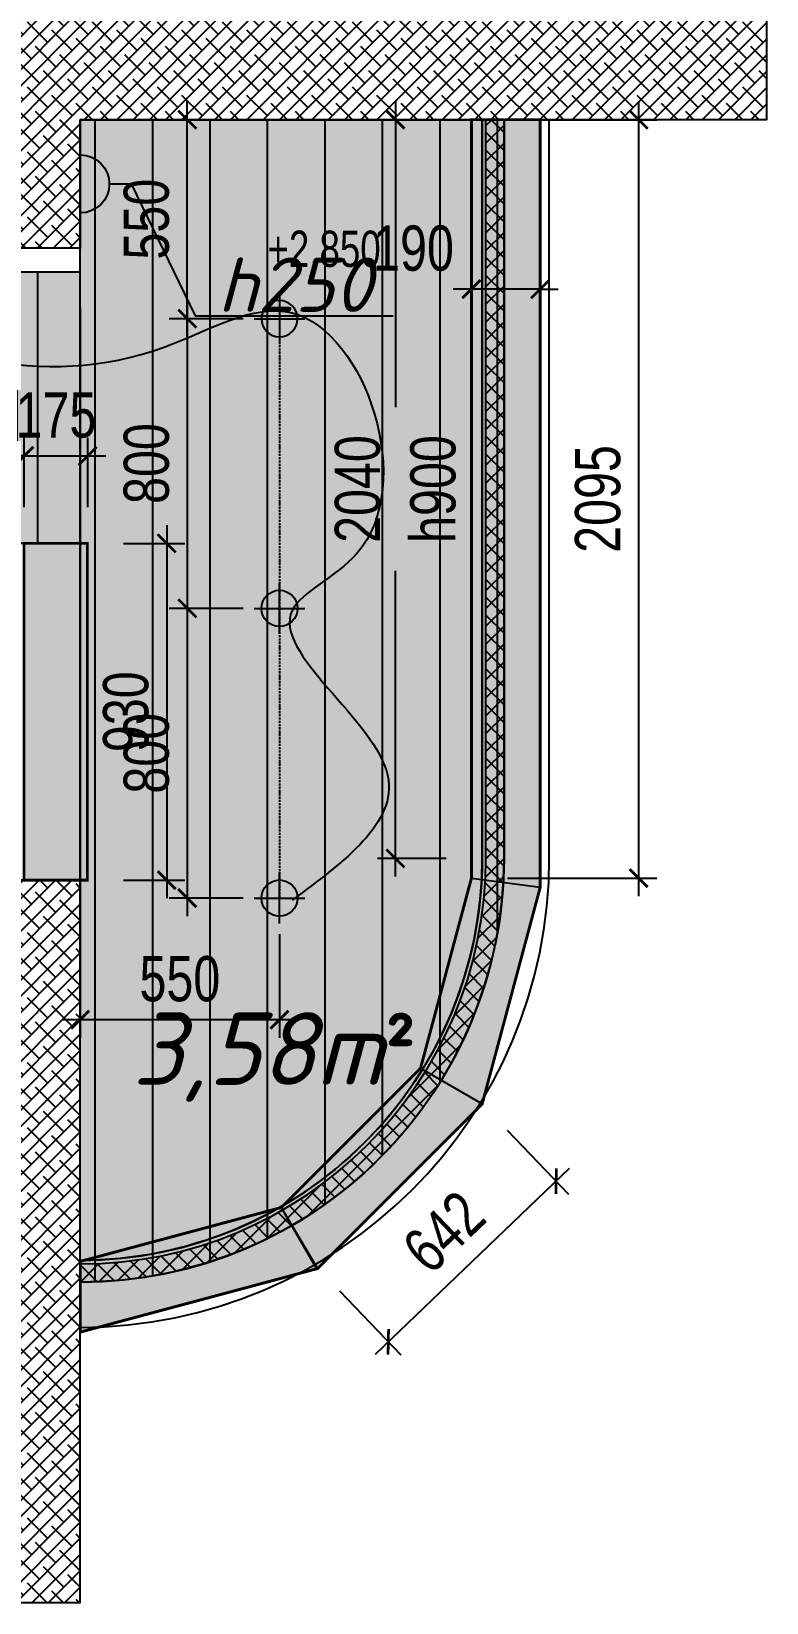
# Model space of a CAD drawing. Header units: metres. Extents: x -577923 to -19598, y 119734 to 247764.
# Drawn here: x -540402 to -538372, y 183568 to 187907 of the extents above; entities that cross this region are included whole.
import ezdxf
from ezdxf.enums import TextEntityAlignment as Align

# ---------------------------------------------------------------- set-up
doc = ezdxf.new("R2010")
doc.units = ezdxf.units.M
doc.linetypes.add('ACAD_ISO10W100', pattern=[18, 12, -3, 0, -3])
for name, color, linetype in [('ceiling', 232, 'Continuous'), ('ceiling dim', 4, 'Continuous'), ('dim', 4, 'Continuous'), ('electricity', 61, 'Continuous'), ('floor', 172, 'Continuous'), ('floor hatch', 252, 'Continuous'), ('Gypsum_wall', 3, 'Continuous'), ('light', 230, 'Continuous'), ('Marks ceiling', 4, 'Continuous'), ('socket', 61, 'Continuous'), ('wall', 5, 'Continuous'), ('windows', 7, 'Continuous')]:
    doc.layers.add(name, color=color, linetype=linetype)
doc.styles.add('ISO', font='isocpeui.ttf')
doc.styles.add('KOTE', font='romrust.shx', dxfattribs={"width": 0.8})
doc.dimstyles.new('ayala 50', dxfattribs={"dimscale": 50, "dimtxt": 2.5, "dimasz": 1, "dimexe": 1, "dimexo": 2, "dimgap": 1, "dimtad": 1, "dimdec": 0, "dimzin": 9, "dimdsep": 46, "dimtxsty": 'KOTE', "dimblk": 'ARCHTICK', "dimcen": 0, "dimdle": 1, "dimclrd": 4, "dimclre": 4, "dimclrt": 3, "dimadec": 0, "dimazin": 0, "dimtfac": 0.666667, "dimtdec": 0, "dimtix": 1, "dimtmove": 2, "dimatfit": 0, "dimfxl": 1, "dimtvp": 1, "dimtolj": 1, "dimarcsym": 0})
pattern_1 = [(45, (-156159.57, 62444.687), (-22.4506403, 22.4506403), []), (135, (-156159.57, 62444.687), (-67.351921, 22.4506403), [79.375, -47.625])]

# ---------------------------------------------------------------- blocks, each defined once
blk = doc.blocks.new('socket 1')
at = {"color": 0}
blk.add_lwpolyline([(0, 40), (0, 70)], dxfattribs=at)
blk.add_lwpolyline([(-40, 0), (40, 0, 1)], format="xyb", close=True, dxfattribs=at)
blk = doc.blocks.new('downlight')
at = {"color": 0}
for p, q in [((0, 10.5), (0, -10.5)), ((-10.5, 0), (10.5, 0))]:
    blk.add_line(p, q, dxfattribs=at)
blk.add_circle((0, 0), 7.5, dxfattribs=at)
blk = doc.blocks.new('_ArchTick')
at = {"color": 0, "linetype": 'ByBlock', "const_width": 0.15}
blk.add_lwpolyline([(-0.5, -0.5), (0.5, 0.5)], dxfattribs=at)
blk = doc.blocks.new('*D753')
at = {"layer": 'Defpoints', "color": 0, "linetype": 'ByBlock', "transparency": 16777216}
for p in [(-539157.2, 187663.3), (-539397, 185623.3), (-539157.2, 185623.3)]:
    blk.add_point(p, dxfattribs=at)
at = {"layer": 'dim', "color": 4, "linetype": 'ByBlock', "lineweight": -2, "transparency": 16777216}
for p, q in [((-539397, 187713.3), (-539397, 186869.5)), ((-539257.2, 187663.3), (-539447, 187663.3)), ((-539397, 185573.3), (-539397, 186417.1)), ((-539257.2, 185623.3), (-539447, 185623.3))]:
    blk.add_line(p, q, dxfattribs=at)
at = {"layer": 'dim', "color": 4, "linetype": 'ByBlock', "lineweight": -2, "transparency": 16777216, "xscale": 50, "yscale": 50, "zscale": 50}
for p, rotation in [((-539397, 187663.3), 90), ((-539397, 185623.3), 270)]:
    blk.add_blockref('_ArchTick', p, dxfattribs=dict(at, rotation=rotation))
at = {"layer": 'dim', "color": 3, "linetype": 'ByBlock', "transparency": 16777216, "insert": (-539397, 186643.3), "char_height": 125, "attachment_point": 5, "rotation": 90, "style": 'KOTE'}
blk.add_mtext('\\A1;2040\\Ph900', dxfattribs=at)
blk = doc.blocks.new('*D773')
at = {"layer": 'ceiling dim', "color": 4, "linetype": 'ByBlock', "lineweight": -2, "transparency": 16777216}
for p, q in [((-539971.7, 187163.7), (-539971.7, 186263.7)), ((-539817.2, 187113.7), (-540021.7, 187113.7)), ((-539817.2, 186313.7), (-540021.7, 186313.7))]:
    blk.add_line(p, q, dxfattribs=at)
at = {"layer": 'Defpoints', "color": 0, "linetype": 'ByBlock', "transparency": 16777216}
for p in [(-539717.2, 187113.7), (-539971.7, 186313.7), (-539717.2, 186313.7)]:
    blk.add_point(p, dxfattribs=at)
at = {"layer": 'ceiling dim', "color": 4, "linetype": 'ByBlock', "lineweight": -2, "transparency": 16777216, "xscale": 50, "yscale": 50, "zscale": 50}
for p, rotation in [((-539971.7, 187113.7), 90), ((-539971.7, 186313.7), 270)]:
    blk.add_blockref('_ArchTick', p, dxfattribs=dict(at, rotation=rotation))
at = {"layer": 'ceiling dim', "color": 3, "linetype": 'ByBlock', "transparency": 16777216, "insert": (-540084.2, 186713.7), "char_height": 125, "attachment_point": 5, "rotation": 90, "style": 'KOTE'}
blk.add_mtext('\\A1;800', dxfattribs=at)
blk = doc.blocks.new('*D774')
at = {"layer": 'ceiling dim', "color": 4, "linetype": 'ByBlock', "lineweight": -2, "transparency": 16777216}
for p, q in [((-539971.7, 186363.7), (-539971.7, 185463.7)), ((-539817.2, 186313.7), (-540021.7, 186313.7)), ((-539817.2, 185513.7), (-540021.7, 185513.7))]:
    blk.add_line(p, q, dxfattribs=at)
at = {"layer": 'Defpoints', "color": 0, "linetype": 'ByBlock', "transparency": 16777216}
for p in [(-539717.2, 186313.7), (-539971.7, 185513.7), (-539717.2, 185513.7)]:
    blk.add_point(p, dxfattribs=at)
at = {"layer": 'ceiling dim', "color": 4, "linetype": 'ByBlock', "lineweight": -2, "transparency": 16777216, "xscale": 50, "yscale": 50, "zscale": 50}
for p, rotation in [((-539971.7, 186313.7), 90), ((-539971.7, 185513.7), 270)]:
    blk.add_blockref('_ArchTick', p, dxfattribs=dict(at, rotation=rotation))
at = {"layer": 'ceiling dim', "color": 3, "linetype": 'ByBlock', "transparency": 16777216, "insert": (-540084.2, 185913.7), "char_height": 125, "attachment_point": 5, "rotation": 90, "style": 'KOTE'}
blk.add_mtext('\\A1;800', dxfattribs=at)
blk = doc.blocks.new('*D775')
at = {"layer": 'ceiling dim', "color": 4, "linetype": 'ByBlock', "lineweight": -2, "transparency": 16777216}
for p, q in [((-539971.7, 187063.7), (-539971.7, 187713.3)), ((-539886.8, 187663.3), (-540021.7, 187663.3)), ((-539817.2, 187113.7), (-540021.7, 187113.7))]:
    blk.add_line(p, q, dxfattribs=at)
at = {"layer": 'Defpoints', "color": 0, "linetype": 'ByBlock', "transparency": 16777216}
for p in [(-539971.7, 187663.3), (-539786.8, 187663.3), (-539717.2, 187113.7)]:
    blk.add_point(p, dxfattribs=at)
at = {"layer": 'ceiling dim', "color": 4, "linetype": 'ByBlock', "lineweight": -2, "transparency": 16777216, "xscale": 50, "yscale": 50, "zscale": 50}
for p, rotation in [((-539971.7, 187663.3), 90), ((-539971.7, 187113.7), 270)]:
    blk.add_blockref('_ArchTick', p, dxfattribs=dict(at, rotation=rotation))
at = {"layer": 'ceiling dim', "color": 3, "linetype": 'ByBlock', "transparency": 16777216, "insert": (-540084.2, 187388.5), "char_height": 125, "attachment_point": 5, "rotation": 90, "style": 'KOTE'}
blk.add_mtext('\\A1;550', dxfattribs=at)
blk = doc.blocks.new('*D776')
at = {"layer": 'ceiling dim', "color": 4, "linetype": 'ByBlock', "lineweight": -2, "transparency": 16777216}
for p, q in [((-540267.5, 187143.3), (-540267.5, 185127.9)), ((-539717.2, 185413.7), (-539717.2, 185127.9)), ((-539667.2, 185177.9), (-540317.5, 185177.9))]:
    blk.add_line(p, q, dxfattribs=at)
at = {"layer": 'Defpoints', "color": 0, "linetype": 'ByBlock', "transparency": 16777216}
for p in [(-540267.5, 187243.3), (-539717.2, 185513.7), (-540267.5, 185177.9)]:
    blk.add_point(p, dxfattribs=at)
at = {"layer": 'ceiling dim', "color": 4, "linetype": 'ByBlock', "lineweight": -2, "transparency": 16777216, "xscale": 50, "yscale": 50, "zscale": 50, "rotation": 180}
blk.add_blockref('_ArchTick', (-540267.5, 185177.9), dxfattribs=at)
at = {"layer": 'ceiling dim', "color": 4, "linetype": 'ByBlock', "lineweight": -2, "transparency": 16777216, "xscale": 50, "yscale": 50, "zscale": 50}
blk.add_blockref('_ArchTick', (-539717.2, 185177.9), dxfattribs=at)
at = {"layer": 'ceiling dim', "color": 3, "linetype": 'ByBlock', "transparency": 16777216, "insert": (-539992.3, 185290.4), "char_height": 125, "attachment_point": 5, "style": 'KOTE'}
blk.add_mtext('\\A1;550', dxfattribs=at)
blk = doc.blocks.new('*D1214')
at = {"layer": 'Defpoints', "color": 0, "linetype": 'ByBlock', "transparency": 16777216}
for p in [(-539187.2, 187276.6), (-538997.2, 187276.6), (-539187.2, 187195.3)]:
    blk.add_point(p, dxfattribs=at)
at = {"layer": 'windows', "color": 4, "linetype": 'ByBlock', "lineweight": -2, "transparency": 16777216}
for p, q in [((-539187.2, 187195.3), (-539237.2, 187195.3)), ((-538997.2, 187195.3), (-539187.2, 187195.3)), ((-539187.2, 187176.6), (-539187.2, 187145.3)), ((-538997.2, 187195.3), (-538947.2, 187195.3)), ((-538997.2, 187176.6), (-538997.2, 187145.3))]:
    blk.add_line(p, q, dxfattribs=at)
at = {"layer": 'windows', "color": 4, "linetype": 'ByBlock', "lineweight": -2, "transparency": 16777216, "xscale": 50, "yscale": 50, "zscale": 50}
blk.add_blockref('_ArchTick', (-539187.2, 187195.3), dxfattribs=at)
at = {"layer": 'windows', "color": 4, "linetype": 'ByBlock', "lineweight": -2, "transparency": 16777216, "xscale": 50, "yscale": 50, "zscale": 50, "rotation": 180}
blk.add_blockref('_ArchTick', (-538997.2, 187195.3), dxfattribs=at)
at = {"layer": 'windows', "color": 3, "linetype": 'ByBlock', "transparency": 16777216, "insert": (-539347.1, 187307.8), "char_height": 125, "attachment_point": 5, "style": 'KOTE'}
blk.add_mtext('\\A1;190', dxfattribs=at)
blk = doc.blocks.new('*D1217')
at = {"layer": 'Defpoints', "color": 0, "linetype": 'ByBlock', "transparency": 16777216}
for p in [(-540246.7, 186734.6), (-540422, 186493.3), (-540246.7, 186493.3)]:
    blk.add_point(p, dxfattribs=at)
at = {"layer": 'windows', "color": 4, "linetype": 'ByBlock', "lineweight": -2, "transparency": 16777216}
for p, q in [((-540422, 186593.3), (-540422, 186784.6)), ((-540246.7, 186593.3), (-540246.7, 186784.6)), ((-540422, 186734.6), (-540472, 186734.6)), ((-540422, 186734.6), (-540246.7, 186734.6)), ((-540246.7, 186734.6), (-540196.7, 186734.6))]:
    blk.add_line(p, q, dxfattribs=at)
at = {"layer": 'windows', "color": 4, "linetype": 'ByBlock', "lineweight": -2, "transparency": 16777216, "xscale": 50, "yscale": 50, "zscale": 50}
blk.add_blockref('_ArchTick', (-540422, 186734.6), dxfattribs=at)
at = {"layer": 'windows', "color": 4, "linetype": 'ByBlock', "lineweight": -2, "transparency": 16777216, "xscale": 50, "yscale": 50, "zscale": 50, "rotation": 180}
blk.add_blockref('_ArchTick', (-540246.7, 186734.6), dxfattribs=at)
at = {"layer": 'windows', "color": 3, "linetype": 'ByBlock', "transparency": 16777216, "insert": (-540334.4, 186847.1), "char_height": 125, "attachment_point": 5, "style": 'KOTE'}
blk.add_mtext('\\A1;175', dxfattribs=at)
blk = doc.blocks.new('*D1221')
at = {"layer": 'Defpoints', "color": 0, "linetype": 'ByBlock', "transparency": 16777216}
for p in [(-540247.7, 186493.3), (-540247.7, 185563.3), (-540028.6, 185563.3)]:
    blk.add_point(p, dxfattribs=at)
at = {"layer": 'windows', "color": 4, "linetype": 'ByBlock', "lineweight": -2, "transparency": 16777216}
for p, q in [((-540028.6, 186543.3), (-540028.6, 185513.3)), ((-540147.7, 186493.3), (-539978.6, 186493.3)), ((-540147.7, 185563.3), (-539978.6, 185563.3))]:
    blk.add_line(p, q, dxfattribs=at)
at = {"layer": 'windows', "color": 4, "linetype": 'ByBlock', "lineweight": -2, "transparency": 16777216, "xscale": 50, "yscale": 50, "zscale": 50}
for p, rotation in [((-540028.6, 186493.3), 90), ((-540028.6, 185563.3), 270)]:
    blk.add_blockref('_ArchTick', p, dxfattribs=dict(at, rotation=rotation))
at = {"layer": 'windows', "color": 3, "linetype": 'ByBlock', "transparency": 16777216, "insert": (-540141.1, 186028.3), "char_height": 125, "attachment_point": 5, "rotation": 90, "style": 'KOTE'}
blk.add_mtext('\\A1;930', dxfattribs=at)
blk = doc.blocks.new('*D1222')
at = {"layer": 'Defpoints', "color": 0, "linetype": 'ByBlock', "transparency": 16777216}
for p in [(-539187.2, 187663.3), (-539187.2, 185568.6), (-538725.4, 185568.6)]:
    blk.add_point(p, dxfattribs=at)
at = {"layer": 'windows', "color": 4, "linetype": 'ByBlock', "lineweight": -2, "transparency": 16777216}
for p, q in [((-538725.4, 187713.3), (-538725.4, 185518.6)), ((-539087.2, 187663.3), (-538675.4, 187663.3)), ((-539087.2, 185568.6), (-538675.4, 185568.6))]:
    blk.add_line(p, q, dxfattribs=at)
at = {"layer": 'windows', "color": 4, "linetype": 'ByBlock', "lineweight": -2, "transparency": 16777216, "xscale": 50, "yscale": 50, "zscale": 50}
for p, rotation in [((-538725.4, 187663.3), 90), ((-538725.4, 185568.6), 270)]:
    blk.add_blockref('_ArchTick', p, dxfattribs=dict(at, rotation=rotation))
at = {"layer": 'windows', "color": 3, "linetype": 'ByBlock', "transparency": 16777216, "insert": (-538837.9, 186615.9), "char_height": 125, "attachment_point": 5, "rotation": 90, "style": 'KOTE'}
blk.add_mtext('\\A1;2095', dxfattribs=at)
blk = doc.blocks.new('*D1223')
at = {"layer": 'Defpoints', "color": 0, "linetype": 'ByBlock', "transparency": 16777216}
for p in [(-539157.5, 184945.2), (-539620.8, 184501.1), (-539416.7, 184288.1)]:
    blk.add_point(p, dxfattribs=at)
at = {"layer": 'windows', "color": 4, "linetype": 'ByBlock', "lineweight": -2, "transparency": 16777216}
for p, q in [((-539088.3, 184873), (-538918.7, 184696.1)), ((-538917.2, 184766.8), (-539452.8, 184253.5)), ((-539551.6, 184428.9), (-539382.1, 184252))]:
    blk.add_line(p, q, dxfattribs=at)
at = {"layer": 'windows', "color": 4, "linetype": 'ByBlock', "lineweight": -2, "transparency": 16777216, "xscale": 50, "yscale": 50, "zscale": 50}
for p, rotation in [((-538953.3, 184732.2), 43.78737794447289), ((-539416.7, 184288.1), 223.7873779444728)]:
    blk.add_blockref('_ArchTick', p, dxfattribs=dict(at, rotation=rotation))
at = {"layer": 'windows', "color": 3, "linetype": 'ByBlock', "transparency": 16777216, "insert": (-539262.8, 184591.4), "char_height": 125, "attachment_point": 5, "rotation": 43.7874, "style": 'KOTE'}
blk.add_mtext('\\A1;642', dxfattribs=at)

msp = doc.modelspace()

# ---------------------------------------------------------------- hatches: boundary and pattern name
at = {"layer": 'floor hatch'}
h = msp.add_hatch(dxfattribs=at)
h.set_pattern_fill('ANSI31', color=256, scale=50, angle=45, style=0)
edge = h.paths.add_edge_path()
edge.add_line((-540267.2, 187663.3), (-539097.2, 187663.3))
edge.add_line((-539097.2, 187663.3), (-539097.2, 185623.3))
edge.add_arc((-540267.2, 185623.3), 1170, 270, 360, ccw=False)
edge.add_line((-540267.2, 184453.3), (-540267.2, 186493.3))
edge.add_line((-540267.2, 186493.3), (-540441.9, 186493.3))
edge.add_line((-540441.9, 186493.3), (-540441.9, 187243.3))
edge.add_line((-540441.9, 187243.3), (-540267.2, 187243.3))
edge.add_line((-540267.2, 187243.3), (-540267.2, 187663.3))
at = {"layer": 'floor hatch', "linetype": 'ByBlock', "true_color": 0xcfcfb4}
h = msp.add_hatch(color=9, dxfattribs=at)
edge = h.paths.add_edge_path()
edge.add_line((-540267.2, 187663.3), (-539097.2, 187663.3))
edge.add_line((-539097.2, 187663.3), (-539097.2, 185623.3))
edge.add_arc((-540267.2, 185623.3), 1170, 270, 360, ccw=False)
edge.add_line((-540267.2, 184453.3), (-540267.2, 186493.3))
edge.add_line((-540267.2, 186493.3), (-540441.9, 186493.3))
edge.add_line((-540441.9, 186493.3), (-540441.9, 187243.3))
edge.add_line((-540441.9, 187243.3), (-540267.2, 187243.3))
edge.add_line((-540267.2, 187243.3), (-540267.2, 187663.3))
at = {"layer": 'Gypsum_wall'}
h = msp.add_hatch(dxfattribs=at)
h.set_pattern_fill('ANSI37', color=256, scale=11, style=0)
h.paths.add_polyline_path([(-539097.2, 187663.3), (-539147.2, 187663.3), (-539147.2, 185623.3, -0.414214), (-540267.2, 184503.3), (-540267.2, 184453.3, 0.414214), (-539097.2, 185623.3)])
at = {"layer": 'wall'}
h = msp.add_hatch(dxfattribs=at)
h.set_pattern_fill('ANSI38', color=4, scale=10, style=0)
h.set_pattern_definition(pattern_1)
h.paths.add_polyline_path([(-540637.2, 187308.3), (-540637.2, 187988.3), (-538872.2, 187988.3), (-538872.2, 188398.3), (-538872.2, 189163.3), (-538372.2, 189163.3), (-538372.2, 187663.3), (-540267.2, 187663.3), (-540267.2, 187308.3)])
h = msp.add_hatch(dxfattribs=at)
h.set_pattern_fill('ANSI38', color=4, scale=10, style=0)
h.set_pattern_definition(pattern_1)
h.paths.add_polyline_path([(-545307.2, 184068.3), (-545812.2, 184068.3), (-545812.2, 183568.3), (-540267.2, 183568.3), (-540267.2, 185563.3), (-540637.2, 185563.3), (-540637.2, 184703.3), (-540472.2, 184703.3), (-540472.2, 184013.3), (-540877.2, 184013.3), (-540877.2, 184068.3), (-544902.2, 184068.3), (-544902.2, 184013.3), (-545307.2, 184013.3)])
at = {"layer": 'windows', "linetype": 'ByBlock', "true_color": 0xc0cace}
for points in [[(-539187.2, 187663.3), (-539187.2, 185568.6), (-539327.8, 185043.6), (-539712.2, 184659.3), (-540267.2, 184510.5), (-540267.2, 184315.2), (-539612, 184490.7), (-539157.5, 184945.2), (-538997.2, 185543.6), (-538997.2, 187663.3)], [(-540422.7, 186493.3), (-540247.7, 186493.3), (-540247.7, 185563.3), (-540422.7, 185563.3)]]:
    msp.add_hatch(color=9, dxfattribs=at).paths.add_polyline_path(points)

# ---------------------------------------------------------------- linework, layer by layer
at = {"layer": 'ceiling'}
msp.add_lwpolyline([(-540267.2, 187663.3), (-539157.2, 187663.3), (-539157.2, 185623.3, -0.414214), (-540267.2, 184513.3), (-540267.2, 187663.3)], format="xyb", dxfattribs=at)
at = {"layer": 'electricity', "color": 150, "true_color": 0x229ef7}
msp.add_spline([(-541040.7, 187146.1), (-540035.8, 187035.2), (-539682.2, 187129.9), (-539504, 186464.9), (-539682.2, 186307.7), (-539418.1, 185850.3), (-539682.2, 185507.7)], degree=3, dxfattribs=at)
at = {"layer": 'floor', "linetype": 'ByBlock'}
msp.add_lwpolyline([(-540267.2, 187663.3), (-539097.2, 187663.3), (-539097.2, 185623.3, -0.414214), (-540267.2, 184453.3), (-540267.2, 186493.3), (-540441.9, 186493.3), (-540441.9, 187243.3), (-540267.2, 187243.3), (-540267.2, 187663.3)], format="xyb", dxfattribs=at)
at = {"layer": 'Gypsum_wall'}
msp.add_line((-539157.2, 185623.3), (-539157.2, 187663.3), dxfattribs=at)
at = {"layer": 'Gypsum_wall', "color": 4}
msp.add_line((-539147.2, 185623.3), (-539147.2, 187663.3), dxfattribs=at)
at = {"layer": 'Gypsum_wall'}
msp.add_arc((-540267.2, 185623.3), 1110, 270, 0, dxfattribs=at)
at = {"layer": 'Gypsum_wall', "color": 4}
msp.add_arc((-540267.2, 185623.3), 1120, 270, 0, dxfattribs=at)
at = {"layer": 'light', "color": 8, "linetype": 'ACAD_ISO10W100', "ltscale": 0.5}
msp.add_line((-539717.2, 187113.7), (-539717.2, 185513.7), dxfattribs=at)
at = {"layer": 'wall', "color": 4, "linetype": 'ByBlock'}
for p, q in [((-539097.2, 185623.3), (-539097.2, 187663.3)), ((-538972.2, 185623.3), (-538972.2, 187663.3))]:
    msp.add_line(p, q, dxfattribs=at)
at = {"layer": 'wall', "linetype": 'ByBlock'}
for points in [[(-540637.2, 187308.3), (-540637.2, 187988.3), (-538872.2, 187988.3), (-538872.2, 188398.3), (-538872.2, 188398.3), (-538872.2, 189163.3), (-538372.2, 189163.3), (-538372.2, 187663.3), (-540267.2, 187663.3), (-540267.2, 187308.3), (-540637.2, 187308.3)], [(-545307.2, 184068.3), (-545812.2, 184068.3), (-545812.2, 183568.3), (-540267.2, 183568.3), (-540267.2, 185563.3), (-540637.2, 185563.3), (-540637.2, 184703.3), (-540472.2, 184703.3), (-540472.2, 184013.3), (-540877.2, 184013.3), (-540877.2, 184068.3), (-544902.2, 184068.3), (-544902.2, 184013.3), (-545307.2, 184013.3), (-545307.2, 184068.3)]]:
    msp.add_lwpolyline(points, dxfattribs=at)
at = {"layer": 'wall', "color": 4, "linetype": 'ByBlock'}
for radius in [1170, 1295]:
    msp.add_arc((-540267.2, 185623.3), radius, 270, 0, dxfattribs=at)
at = {"layer": 'windows', "color": 5, "linetype": 'ByBlock'}
for p, q in [((-539187.2, 185568.6), (-538997.2, 185543.6)), ((-539187.2, 185568.6), (-538997.2, 185543.6)), ((-539327.8, 185043.6), (-539157.5, 184945.2)), ((-539327.8, 185043.6), (-539157.5, 184945.2)), ((-539712.2, 184659.3), (-539613.8, 184488.9)), ((-539712.2, 184659.3), (-539612, 184490.7))]:
    msp.add_line(p, q, dxfattribs=at)
at = {"layer": 'windows', "color": 5, "linetype": 'ByBlock', "const_width": 8}
for points in [[(-539187.2, 187663.3), (-539187.2, 185568.6), (-539327.8, 185043.6), (-539712.2, 184659.3), (-540267.2, 184510.5), (-540267.2, 184315.2), (-539612, 184490.7), (-539157.5, 184945.2), (-538997.2, 185543.6), (-538997.2, 185543.6), (-538997.2, 187663.3), (-539187.2, 187663.3)], [(-540422.7, 186493.3), (-540247.7, 186493.3), (-540247.7, 185563.3), (-540247.7, 185563.3), (-540247.7, 185563.3), (-540247.7, 185563.3), (-540422.7, 185563.3), (-540422.7, 186493.3)]]:
    msp.add_lwpolyline(points, dxfattribs=at)

# ---------------------------------------------------------------- block references
at = {"layer": 'light', "color": 61, "yscale": 6.666599999996834, "rotation": 90}
for p, xscale in [((-539717.2, 187113.7), -6.666599999996834), ((-539717.2, 186313.7), 6.666599999996834), ((-539717.2, 185513.7), 6.666599999996834)]:
    msp.add_blockref('downlight', p, dxfattribs=dict(at, xscale=xscale))
at = {"layer": 'socket', "xscale": -2, "yscale": 2, "zscale": 0.01999999999998181, "rotation": 270}
msp.add_blockref('socket 1', (-540267.2, 187485.8), dxfattribs=at)

# ---------------------------------------------------------------- texts
at = {"layer": 'floor', "insert": (-540123.4, 185197.9), "char_height": 200, "width": 905.946, "attachment_point": 1, "style": 'ISO'}
msp.add_mtext('3,58m{\\fISOCPEUR|b0|i0|c204|p34;²}', dxfattribs=at)
at = {"layer": 'Marks ceiling', "style": 'KOTE', "width": 0.7576}
msp.add_text('+2,850', height=100, dxfattribs=at).set_placement((-539594.1, 187306.8), align=Align.MIDDLE_CENTER)
at = {"layer": 'socket', "color": 3, "style": 'ISO'}
msp.add_text('h250', height=150, dxfattribs=at).set_placement((-539888.5, 187207.6), align=Align.MIDDLE_LEFT)

# ---------------------------------------------------------------- dimensions: what is measured, and where the dimension line sits
at = {"layer": 'ceiling dim', "color": 20, "linetype": 'ByBlock', "true_color": 0xf44d0b}
for base, p1, p2, picture, middle in [((-539971.7, 187663.3), (-539717.2, 187113.7), (-539786.8, 187663.3), '*D775', (-540084.2, 187388.5)), ((-539971.7, 186313.7), (-539717.2, 187113.7), (-539717.2, 186313.7), '*D773', (-540084.2, 186713.7)), ((-539971.7, 185513.7), (-539717.2, 186313.7), (-539717.2, 185513.7), '*D774', (-540084.2, 185913.7))]:
    dim = msp.add_linear_dim(base=base, p1=p1, p2=p2, angle=90, dimstyle='ayala 50', dxfattribs=at)
    dim.commit()
    dim.dimension.update_dxf_attribs({"geometry": picture, "text_midpoint": middle})
dim = msp.add_linear_dim(base=(-540267.5, 185177.9), p1=(-539717.2, 185513.7), p2=(-540267.5, 187243.3), dimstyle='ayala 50', dxfattribs=at)
dim.commit()
dim.dimension.update_dxf_attribs({"geometry": '*D776', "text_midpoint": (-539992.3, 185290.4)})
at = {"layer": 'dim', "color": 34, "linetype": 'ByBlock'}
dim = msp.add_linear_dim(base=(-539397, 185623.3), p1=(-539157.2, 187663.3), p2=(-539157.2, 185623.3), angle=90, text='<>\\Ph900', dimstyle='ayala 50', dxfattribs=at)
dim.commit()
dim.dimension.update_dxf_attribs({"geometry": '*D753', "text_midpoint": (-539397, 186643.3), "dimtype": 160})
at = {"layer": 'windows', "color": 5, "linetype": 'ByBlock'}
for base, p1, p2, picture, middle in [((-538725.4, 185568.6), (-539187.2, 187663.3), (-539187.2, 185568.6), '*D1222', (-538837.9, 186615.9)), ((-540028.6, 185563.3), (-540247.7, 186493.3), (-540247.7, 185563.3), '*D1221', (-540141.1, 186028.3))]:
    dim = msp.add_linear_dim(base=base, p1=p1, p2=p2, angle=90, dimstyle='ayala 50', dxfattribs=at)
    dim.commit()
    dim.dimension.update_dxf_attribs({"geometry": picture, "text_midpoint": middle})
dim = msp.add_linear_dim(base=(-539187.2, 187195.3), p1=(-538997.2, 187276.6), p2=(-539187.2, 187276.6), dimstyle='ayala 50', dxfattribs=at)
dim.commit()
dim.dimension.update_dxf_attribs({"geometry": '*D1214', "text_midpoint": (-539347.1, 187307.8), "dimtype": 160})
dim = msp.add_linear_dim(base=(-540246.7, 186734.6), p1=(-540422, 186493.3), p2=(-540246.7, 186493.3), dimstyle='ayala 50', dxfattribs=at)
dim.commit()
dim.dimension.update_dxf_attribs({"geometry": '*D1217', "text_midpoint": (-540334.4, 186847.1)})
dim = msp.add_aligned_dim(p1=(-539157.5, 184945.2), p2=(-539620.8, 184501.1), distance=295.1, dimstyle='ayala 50', dxfattribs=at)
dim.commit()
dim.dimension.update_dxf_attribs({"geometry": '*D1223', "text_midpoint": (-539262.8, 184591.4)})

# ---------------------------------------------------------------- leaders
at = {"layer": 'socket', "color": 1, "linetype": 'ByBlock'}
msp.add_leader([(-540127.2, 187485.8), (-539949.6, 187121.8), (-539403.4, 187121.8)], dimstyle='ayala 50', override={"dimasz": 3, "dimtad": 0}, dxfattribs=at)

doc.saveas('drawing.dxf')
